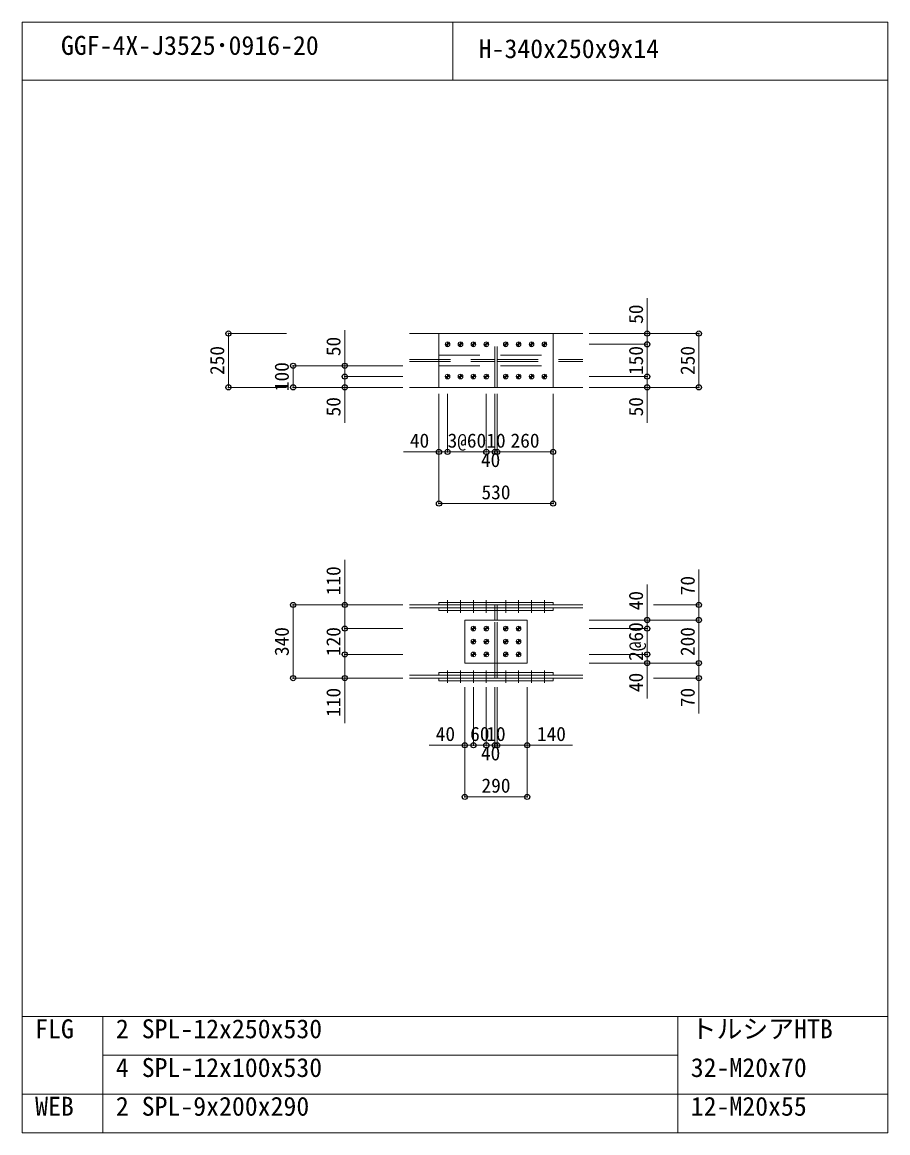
# Model space of a CAD drawing. Units: millimetres, scale not verified. Extents: x -8310 to 8310, y -4800 to 5700.
# Drawn here: x 90 to 4110, y -4800 to 360 of the extents above; entities that cross this region are included whole.
import ezdxf
from ezdxf.enums import TextEntityAlignment as Align

# ---------------------------------------------------------------- set-up
doc = ezdxf.new("R2010")
doc.units = ezdxf.units.MM
doc.header["$LTSCALE"] = 30
doc.header["$PDMODE"] = 32
doc.header["$PDSIZE"] = 24
doc.linetypes.add('USER2', pattern=[9.525, 6.35, -3.175])
doc.layers.add('0-0', color=7, linetype='Continuous')
doc.layers.add('0-2', color=7, linetype='Continuous')
for name, color, linetype, lineweight in [('0-1', 7, 'Continuous', 18), ('0-5', 7, 'Continuous', 18), ('0-6', 7, 'USER2', 18), ('0-8', 7, 'Continuous', 18), ('0-9', 7, 'Continuous', 18), ('0-A', 7, 'Continuous', 18), ('0-B', 7, 'Continuous', 18)]:
    doc.layers.add(name, color=color, linetype=linetype, lineweight=lineweight)
doc.styles.add('ＭＳ ゴシック', font='')
doc.styles.get('ＭＳ ゴシック').set_extended_font_data('MS Gothic')

msp = doc.modelspace()

# ---------------------------------------------------------------- linework, layer by layer
at = {"layer": '0-0'}
for p in [(1048, -1086.5), (2993, -1086.5), (3233, -1086.5), (2993, -1136.5), (1348, -1236.5), (1588, -1236.5), (1588, -1286.5), (2993, -1286.5), (1048, -1336.5), (1348, -1336.5), (1588, -1336.5), (2993, -1336.5), (3233, -1336.5), (2025.5, -1636.5), (2065.5, -1636.5), (2245.5, -1636.5), (2285.5, -1636.5), (2295.5, -1636.5), (2555.5, -1636.5), (2025.5, -1876.5), (2555.5, -1876.5), (1348, -2347.5), (1588, -2347.5), (3233, -2347.5), (2993, -2417.5), (3233, -2417.5), (1588, -2457.5), (2993, -2457.5), (1588, -2577.5), (2993, -2577.5), (2993, -2617.5), (3233, -2617.5), (1348, -2687.5), (1588, -2687.5), (3233, -2687.5), (2145.5, -2999.5), (2185.5, -2999.5), (2245.5, -2999.5), (2285.5, -2999.5), (2295.5, -2999.5), (2435.5, -2999.5), (2145.5, -3239.5), (2435.5, -3239.5)]:
    msp.add_point(p, dxfattribs=at)
at = {"layer": '0-1'}
for p, q in [((90, -4800), (90, 360)), ((90, 360), (4110, 360)), ((2090, 90), (2090, 360)), ((4110, -4800), (4110, 360)), ((90, 90), (4110, 90)), ((90, -4260), (4110, -4260)), ((465, -4800), (465, -4260)), ((3135, -4800), (3135, -4260)), ((465, -4440), (3135, -4440)), ((90, -4620), (4110, -4620)), ((90, -4800), (4110, -4800))]:
    msp.add_line(p, q, dxfattribs=at)
at = {"layer": '0-5'}
for p, q in [((1888, -1086.5), (2285.5, -1086.5)), ((2025.5, -1086.5), (2555.5, -1086.5)), ((2025.5, -1336.5), (2025.5, -1086.5)), ((2295.5, -1086.5), (2693, -1086.5)), ((1888, -1336.5), (2285.5, -1336.5)), ((2295.5, -1336.5), (2693, -1336.5)), ((1888, -2347.5), (2285.5, -2347.5)), ((2025.5, -2335.5), (2555.5, -2335.5)), ((2025.5, -2347.5), (2025.5, -2335.5)), ((2025.5, -2361.5), (2555.5, -2361.5)), ((2025.5, -2373.5), (2025.5, -2361.5)), ((2285.5, -2417.5), (2285.5, -2373.5)), ((2295.5, -2347.5), (2693, -2347.5)), ((2295.5, -2361.5), (2295.5, -2347.5)), ((2295.5, -2361.5), (2693, -2361.5)), ((2295.5, -2417.5), (2295.5, -2373.5)), ((2145.5, -2417.5), (2435.5, -2417.5)), ((2145.5, -2617.5), (2145.5, -2417.5)), ((2285.5, -2661.5), (2285.5, -2617.5)), ((2295.5, -2661.5), (2295.5, -2617.5)), ((1888, -2673.5), (2285.5, -2673.5)), ((2025.5, -2661.5), (2285.5, -2661.5)), ((2025.5, -2673.5), (2025.5, -2661.5)), ((2025.5, -2673.5), (2285.5, -2673.5)), ((2285.5, -2661.5), (2555.5, -2661.5)), ((2285.5, -2673.5), (2555.5, -2673.5)), ((2555.5, -2673.5), (2555.5, -2661.5)), ((2025.5, -2687.5), (2285.5, -2687.5)), ((2025.5, -2699.5), (2025.5, -2687.5)), ((2025.5, -2699.5), (2285.5, -2699.5)), ((2285.5, -2687.5), (2555.5, -2687.5)), ((2285.5, -2699.5), (2555.5, -2699.5)), ((2295.5, -2687.5), (2693, -2687.5)), ((2555.5, -2699.5), (2555.5, -2687.5))]:
    msp.add_line(p, q, dxfattribs=at)
for points in [[(2025.5, -1336.5), (2555.5, -1336.5), (2555.5, -1086.5)], [(1888, -2361.5), (2285.5, -2361.5), (2285.5, -2347.5)], [(2025.5, -2347.5), (2555.5, -2347.5), (2555.5, -2335.5)], [(2025.5, -2373.5), (2555.5, -2373.5), (2555.5, -2361.5)], [(2145.5, -2617.5), (2435.5, -2617.5), (2435.5, -2417.5)], [(1888, -2687.5), (2285.5, -2687.5), (2285.5, -2673.5)], [(2295.5, -2687.5), (2295.5, -2673.5), (2693, -2673.5)]]:
    msp.add_lwpolyline(points, dxfattribs=at)
at = {"layer": '0-6'}
for p, q in [((2025.5, -1086.5), (2555.5, -1086.5)), ((2285.5, -1336.5), (2285.5, -1086.5)), ((2295.5, -1336.5), (2295.5, -1086.5)), ((2025.5, -1186.5), (2555.5, -1186.5)), ((1888, -1207), (2285.5, -1207)), ((1888, -1216), (2285.5, -1216)), ((2025.5, -1236.5), (2555.5, -1236.5)), ((2295.5, -1207), (2693, -1207)), ((2295.5, -1216), (2693, -1216)), ((2025.5, -1336.5), (2555.5, -1336.5)), ((2285.5, -2373.5), (2285.5, -2361.5)), ((2295.5, -2373.5), (2295.5, -2361.5)), ((2285.5, -2617.5), (2285.5, -2417.5)), ((2295.5, -2617.5), (2295.5, -2417.5)), ((2285.5, -2673.5), (2285.5, -2661.5)), ((2295.5, -2673.5), (2295.5, -2661.5))]:
    msp.add_line(p, q, dxfattribs=at)
at = {"layer": '0-8'}
for p, q in [((2056.17, -1145.84), (2074.83, -1127.17)), ((2065.5, -1147.5), (2065.5, -1125.5)), ((2116.17, -1145.84), (2134.83, -1127.17)), ((2125.5, -1147.5), (2125.5, -1125.5)), ((2176.17, -1145.84), (2194.83, -1127.17)), ((2185.5, -1147.5), (2185.5, -1125.5)), ((2236.17, -1145.84), (2254.83, -1127.17)), ((2245.5, -1147.5), (2245.5, -1125.5)), ((2326.17, -1145.84), (2344.83, -1127.17)), ((2335.5, -1147.5), (2335.5, -1125.5)), ((2386.17, -1145.84), (2404.83, -1127.17)), ((2395.5, -1147.5), (2395.5, -1125.5)), ((2446.17, -1145.84), (2464.83, -1127.17)), ((2455.5, -1147.5), (2455.5, -1125.5)), ((2506.17, -1145.84), (2524.83, -1127.17)), ((2515.5, -1147.5), (2515.5, -1125.5)), ((2054.5, -1136.5), (2076.5, -1136.5)), ((2114.5, -1136.5), (2136.5, -1136.5)), ((2174.5, -1136.5), (2196.5, -1136.5)), ((2234.5, -1136.5), (2256.5, -1136.5)), ((2324.5, -1136.5), (2346.5, -1136.5)), ((2384.5, -1136.5), (2406.5, -1136.5)), ((2444.5, -1136.5), (2466.5, -1136.5)), ((2504.5, -1136.5), (2526.5, -1136.5)), ((2054.5, -1286.5), (2076.5, -1286.5)), ((2056.17, -1295.84), (2074.83, -1277.17)), ((2065.5, -1297.5), (2065.5, -1275.5)), ((2114.5, -1286.5), (2136.5, -1286.5)), ((2116.17, -1295.84), (2134.83, -1277.17)), ((2125.5, -1297.5), (2125.5, -1275.5)), ((2174.5, -1286.5), (2196.5, -1286.5)), ((2176.17, -1295.84), (2194.83, -1277.17)), ((2185.5, -1297.5), (2185.5, -1275.5)), ((2234.5, -1286.5), (2256.5, -1286.5)), ((2236.17, -1295.84), (2254.83, -1277.17)), ((2245.5, -1297.5), (2245.5, -1275.5)), ((2324.5, -1286.5), (2346.5, -1286.5)), ((2326.17, -1295.84), (2344.83, -1277.17)), ((2335.5, -1297.5), (2335.5, -1275.5)), ((2384.5, -1286.5), (2406.5, -1286.5)), ((2386.17, -1295.84), (2404.83, -1277.17)), ((2395.5, -1297.5), (2395.5, -1275.5)), ((2444.5, -1286.5), (2466.5, -1286.5)), ((2446.17, -1295.84), (2464.83, -1277.17)), ((2455.5, -1297.5), (2455.5, -1275.5)), ((2504.5, -1286.5), (2526.5, -1286.5)), ((2506.17, -1295.84), (2524.83, -1277.17)), ((2515.5, -1297.5), (2515.5, -1275.5)), ((2174.5, -2457.5), (2196.5, -2457.5)), ((2176.17, -2466.84), (2194.83, -2448.17)), ((2185.5, -2468.5), (2185.5, -2446.5)), ((2234.5, -2457.5), (2256.5, -2457.5)), ((2236.17, -2466.84), (2254.83, -2448.17)), ((2245.5, -2468.5), (2245.5, -2446.5)), ((2324.5, -2457.5), (2346.5, -2457.5)), ((2326.17, -2466.84), (2344.83, -2448.17)), ((2335.5, -2468.5), (2335.5, -2446.5)), ((2384.5, -2457.5), (2406.5, -2457.5)), ((2386.17, -2466.84), (2404.83, -2448.17)), ((2395.5, -2468.5), (2395.5, -2446.5)), ((2174.5, -2517.5), (2196.5, -2517.5)), ((2176.17, -2526.84), (2194.83, -2508.17)), ((2185.5, -2528.5), (2185.5, -2506.5)), ((2234.5, -2517.5), (2256.5, -2517.5)), ((2236.17, -2526.84), (2254.83, -2508.17)), ((2245.5, -2528.5), (2245.5, -2506.5)), ((2324.5, -2517.5), (2346.5, -2517.5)), ((2326.17, -2526.84), (2344.83, -2508.17)), ((2335.5, -2528.5), (2335.5, -2506.5)), ((2384.5, -2517.5), (2406.5, -2517.5)), ((2386.17, -2526.84), (2404.83, -2508.17)), ((2395.5, -2528.5), (2395.5, -2506.5)), ((2174.5, -2577.5), (2196.5, -2577.5)), ((2176.17, -2586.84), (2194.83, -2568.17)), ((2185.5, -2588.5), (2185.5, -2566.5)), ((2234.5, -2577.5), (2256.5, -2577.5)), ((2236.17, -2586.84), (2254.83, -2568.17)), ((2245.5, -2588.5), (2245.5, -2566.5)), ((2324.5, -2577.5), (2346.5, -2577.5)), ((2326.17, -2586.84), (2344.83, -2568.17)), ((2335.5, -2588.5), (2335.5, -2566.5)), ((2384.5, -2577.5), (2406.5, -2577.5)), ((2386.17, -2586.84), (2404.83, -2568.17)), ((2395.5, -2588.5), (2395.5, -2566.5))]:
    msp.add_line(p, q, dxfattribs=at)
at = {"layer": '0-9'}
for p, q in [((2065.5, -2325.5), (2065.5, -2383.5)), ((2125.5, -2325.5), (2125.5, -2383.5)), ((2185.5, -2325.5), (2185.5, -2383.5)), ((2245.5, -2325.5), (2245.5, -2383.5)), ((2335.5, -2325.5), (2335.5, -2383.5)), ((2395.5, -2325.5), (2395.5, -2383.5)), ((2455.5, -2325.5), (2455.5, -2383.5)), ((2515.5, -2325.5), (2515.5, -2383.5)), ((2065.5, -2709.5), (2065.5, -2651.5)), ((2125.5, -2709.5), (2125.5, -2651.5)), ((2185.5, -2709.5), (2185.5, -2651.5)), ((2245.5, -2709.5), (2245.5, -2651.5)), ((2335.5, -2709.5), (2335.5, -2651.5)), ((2395.5, -2709.5), (2395.5, -2651.5)), ((2455.5, -2709.5), (2455.5, -2651.5)), ((2515.5, -2709.5), (2515.5, -2651.5))]:
    msp.add_line(p, q, dxfattribs=at)
at = {"layer": '0-A'}
for p, q in [((1318, -1086.5), (1048, -1086.5)), ((2723, -1086.5), (2993, -1086.5)), ((2723, -1086.5), (3233, -1086.5)), ((2723, -1136.5), (2993, -1136.5)), ((1858, -1236.5), (1348, -1236.5)), ((1858, -1236.5), (1588, -1236.5)), ((1858, -1286.5), (1588, -1286.5)), ((1588, -1501.5), (1588, -1286.5)), ((2723, -1286.5), (2993, -1286.5)), ((2993, -1501.5), (2993, -1286.5)), ((1858, -1336.5), (1588, -1336.5)), ((2723, -1336.5), (2993, -1336.5)), ((2025.5, -1366.5), (2025.5, -1636.5)), ((2025.5, -1366.5), (2025.5, -1876.5)), ((2065.5, -1366.5), (2065.5, -1636.5)), ((2065.5, -1366.5), (2065.5, -1636.5)), ((2245.5, -1366.5), (2245.5, -1636.5)), ((2245.5, -1366.5), (2245.5, -1636.5)), ((2285.5, -1366.5), (2285.5, -1636.5)), ((2285.5, -1366.5), (2285.5, -1636.5)), ((2295.5, -1366.5), (2295.5, -1636.5)), ((2295.5, -1366.5), (2295.5, -1636.5)), ((2555.5, -1366.5), (2555.5, -1636.5)), ((2555.5, -1366.5), (2555.5, -1876.5)), ((1860.5, -1636.5), (2065.5, -1636.5)), ((2065.5, -1636.5), (2245.5, -1636.5)), ((2245.5, -1636.5), (2285.5, -1636.5)), ((2285.5, -1636.5), (2295.5, -1636.5)), ((2295.5, -1636.5), (2555.5, -1636.5)), ((2025.5, -1876.5), (2555.5, -1876.5)), ((1858, -2347.5), (1348, -2347.5)), ((1858, -2347.5), (1588, -2347.5)), ((3022.38, -2347.5), (3233, -2347.5)), ((2723, -2417.5), (2993, -2417.5)), ((2723, -2417.5), (3233, -2417.5)), ((1858, -2457.5), (1588, -2457.5)), ((2723, -2457.5), (2993, -2457.5)), ((1858, -2577.5), (1588, -2577.5)), ((1588, -2897.5), (1588, -2577.5)), ((2723, -2577.5), (2993, -2577.5)), ((2993, -2782.5), (2993, -2577.5)), ((2723, -2617.5), (2993, -2617.5)), ((2723, -2617.5), (3233, -2617.5)), ((3233, -2852.5), (3233, -2617.5)), ((1858, -2687.5), (1588, -2687.5)), ((2145.5, -2729.5), (2145.5, -2999.5)), ((2145.5, -2729.5), (2145.5, -3239.5)), ((2185.5, -2729.5), (2185.5, -2999.5)), ((2185.5, -2729.5), (2185.5, -2999.5)), ((2245.5, -2729.5), (2245.5, -2999.5)), ((2245.5, -2729.5), (2245.5, -2999.5)), ((2285.5, -2729.5), (2285.5, -2999.5)), ((2285.5, -2729.5), (2285.5, -2999.5)), ((2295.5, -2729.5), (2295.5, -2999.5)), ((2295.5, -2729.5), (2295.5, -2999.5)), ((2435.5, -2729.5), (2435.5, -2999.5)), ((2435.5, -2729.5), (2435.5, -3239.5)), ((3022.38, -2687.5), (3233, -2687.5)), ((1980.5, -2999.5), (2185.5, -2999.5)), ((2185.5, -2999.5), (2245.5, -2999.5)), ((2245.5, -2999.5), (2285.5, -2999.5)), ((2285.5, -2999.5), (2295.5, -2999.5)), ((2295.5, -2999.5), (2645.5, -2999.5)), ((2145.5, -3239.5), (2435.5, -3239.5))]:
    msp.add_line(p, q, dxfattribs=at)
for points in [[(2723, -1136.5), (2993, -1136.5), (2993, -921.5)], [(1858, -1286.5), (1588, -1286.5), (1588, -1071.5)], [(1318, -1336.5), (1048, -1336.5), (1048, -1086.5)], [(2723, -1336.5), (3233, -1336.5), (3233, -1086.5)], [(2723, -1286.5), (2993, -1286.5), (2993, -1136.5)], [(1858, -1336.5), (1348, -1336.5), (1348, -1236.5)], [(1858, -2457.5), (1588, -2457.5), (1588, -2137.5)], [(2723, -2417.5), (3233, -2417.5), (3233, -2182.5)], [(2723, -2457.5), (2993, -2457.5), (2993, -2252.5)], [(1858, -2687.5), (1348, -2687.5), (1348, -2347.5)], [(2723, -2617.5), (3233, -2617.5), (3233, -2417.5)], [(1858, -2577.5), (1588, -2577.5), (1588, -2457.5)], [(2723, -2577.5), (2993, -2577.5), (2993, -2457.5)]]:
    msp.add_lwpolyline(points, dxfattribs=at)
at = {"layer": '0-B'}
for centre in [(2065.5, -1136.5), (2125.5, -1136.5), (2185.5, -1136.5), (2245.5, -1136.5), (2335.5, -1136.5), (2395.5, -1136.5), (2455.5, -1136.5), (2515.5, -1136.5), (2065.5, -1286.5), (2125.5, -1286.5), (2185.5, -1286.5), (2245.5, -1286.5), (2335.5, -1286.5), (2395.5, -1286.5), (2455.5, -1286.5), (2515.5, -1286.5), (2185.5, -2457.5), (2245.5, -2457.5), (2335.5, -2457.5), (2395.5, -2457.5), (2185.5, -2517.5), (2245.5, -2517.5), (2335.5, -2517.5), (2395.5, -2517.5), (2185.5, -2577.5), (2245.5, -2577.5), (2335.5, -2577.5), (2395.5, -2577.5)]:
    msp.add_circle(centre, 11, dxfattribs=at)

# ---------------------------------------------------------------- texts
at = {"layer": '0-2', "style": 'ＭＳ ゴシック'}
for s, p in [('GGF-4X-J3525･0916-20', (270, 181.8)), ('H-340x250x9x14', (2210, 166.8)), ('FLG', (150, -4387.2)), ('2', (525, -4387.2)), ('SPL-12x250x530', (645, -4387.2)), ('トルシアHTB', (3195, -4387.2)), ('4', (525, -4567.2)), ('SPL-12x100x530', (645, -4567.2)), ('32-M20x70', (3195, -4567.2)), ('WEB', (150, -4747.2)), ('2', (525, -4747.2)), ('SPL-9x200x290', (645, -4747.2)), ('12-M20x55', (3195, -4747.2))]:
    msp.add_text(s, height=87.98, dxfattribs=at).set_placement(p, align=Align.BOTTOM_LEFT)
at = {"layer": '0-A', "style": 'ＭＳ ゴシック'}
for s, p in [('50', (2993, -1041.5)), ('50', (1588, -1191.5)), ('250', (1048, -1279)), ('150', (2993, -1279)), ('250', (3233, -1279)), ('100', (1348, -1354)), ('50', (1588, -1471.5)), ('50', (2993, -1471.5)), ('110', (1588, -2302.5)), ('70', (3233, -2302.5)), ('40', (2993, -2372.5)), ('340', (1348, -2585)), ('120', (1588, -2585)), ('2@60', (2993, -2607.5)), ('200', (3233, -2585)), ('40', (2993, -2752.5)), ('110', (1588, -2867.5)), ('70', (3233, -2822.5))]:
    msp.add_text(s, height=65.98, rotation=90, dxfattribs=at).set_placement(p, align=Align.BOTTOM_LEFT)
for s, p in [('40', (1890.5, -1636.5)), ('3@60', (2065.5, -1636.5)), ('10', (2245.5, -1636.5)), ('260', (2358, -1636.5)), ('40', (2220.5, -1726.5)), ('530', (2223, -1876.5)), ('40', (2010.5, -2999.5)), ('60', (2170.5, -2999.5)), ('10', (2245.5, -2999.5)), ('140', (2480.5, -2999.5)), ('40', (2220.5, -3089.5)), ('290', (2223, -3239.5))]:
    msp.add_text(s, height=65.98, dxfattribs=at).set_placement(p, align=Align.BOTTOM_LEFT)

doc.saveas('drawing.dxf')
